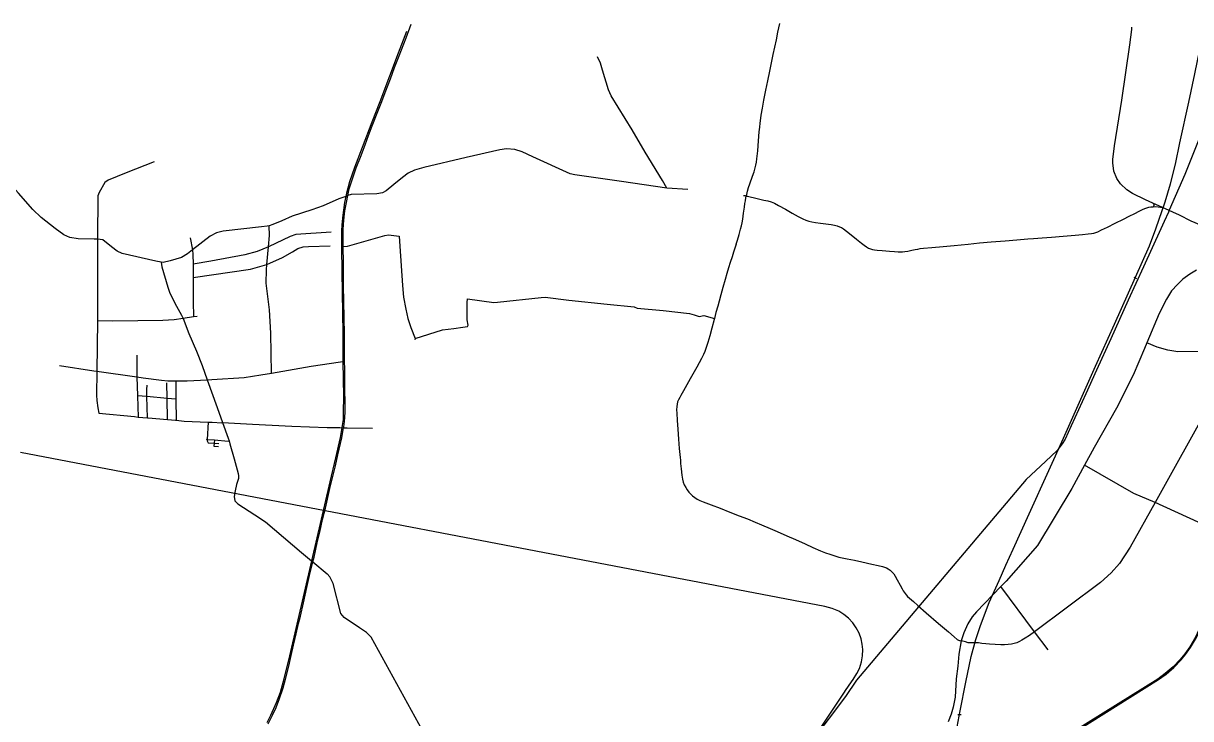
# Model space of a CAD drawing. Header units: millimetres. Extents: x 170 to 95391, y -643 to 69125.
# Drawn here: x 51544 to 67013, y 59331 to 68545 of the extents above; entities that cross this region are included whole.
import ezdxf

# ---------------------------------------------------------------- set-up
doc = ezdxf.new("R2010")
doc.units = ezdxf.units.MM
for name, color, linetype in [('railways', 4, 'Continuous'), ('roads_1', 1, 'Continuous'), ('roads_2', 2, 'Continuous'), ('roads_3', 3, 'Continuous')]:
    doc.layers.add(name, color=color, linetype=linetype)

msp = doc.modelspace()

# ---------------------------------------------------------------- linework, layer by layer
at = {"layer": 'railways'}
for points in [[(67631.11, 68497.48), (67622.86, 68411.53), (67604.93, 68224.98), (67578.44, 68135.6), (67381.12, 67660.74), (66936.79, 66541.86), (66727.1, 66067.67)], [(66553.18, 65819.93), (66676.2, 66178.97), (66744.98, 66420.26), (66810.01, 66679.85), (66870.81, 66959.95), (66987.27, 67502.31), (67067.23, 67877.5), (67134.61, 68198.34)], [(66727.1, 66067.67), (66717.04, 66044.93)], [(66661.6, 65919.56), (66616.3, 65823.38)], [(66717.04, 66044.93), (66661.6, 65919.56)], [(66616.3, 65823.38), (66386.19, 65319.48), (66184.45, 64877.85), (65953.17, 64363.35), (65766.2, 63949.94), (65624.43, 63636.79), (65427.39, 63209.16), (65348.93, 63036.23), (65308.64, 62971.34), (65244.11, 62884.85), (65088.71, 62737.41), (64833.93, 62502), (62583.48, 59840.19)], [(65753.4, 64001.36), (66004.01, 64559.61), (66469.38, 65598.5), (66553.18, 65819.93)], [(63959.71, 59432.24), (64032.92, 59812.27), (64106.11, 60152.07), (64164.73, 60380.5), (64226.21, 60566.91), (64344.83, 60868.7), (64473.94, 61161.12), (64562.57, 61365.13), (64660.87, 61575.81), (64874.5, 62045.57), (65134.25, 62620), (65326.18, 63047.34), (65753.4, 64001.36)], [(62519.9, 59817.57), (62539.08, 59847.68), (62590.78, 59931.1), (62622.21, 59995.22), (62651.49, 60083.81), (62664.02, 60162.79), (62669.43, 60244.88), (62659.66, 60317.54), (62645.21, 60389.67), (62617.77, 60463.39), (62581.49, 60533.37), (62533.96, 60600.35), (62476.75, 60663.39), (62418.21, 60710.59), (62349.22, 60754.99), (62261.59, 60790.67), (62166.54, 60815.57), (51508.06, 62856.47)], [(62583.48, 59840.19), (62437.18, 59622.4)], [(62439.91, 59702.94), (62519.9, 59817.57)], [(61991.98, 59032.06), (62424.07, 59680.12), (62439.91, 59702.94)], [(62437.18, 59622.4), (61991.98, 59032.06)], [(63665.78, 57889.91), (63711.51, 58122.8), (63837.66, 58798.63), (63959.71, 59432.24)]]:
    msp.add_lwpolyline(points, dxfattribs=at)
at = {"layer": 'roads_1'}
for points in [[(67743.09, 61675.13), (67628.6, 61558.03), (67570.8, 61486.37), (67488.79, 61366.77), (67417.89, 61236.13), (67367.77, 61127.51), (67160.41, 60595), (67077.97, 60412.68), (67000.64, 60280.19), (66934.76, 60188.31), (66873.68, 60114.79), (66779.08, 60015.67), (66676.53, 59927.69), (66577.32, 59854.43), (65293.54, 59053.21), (65252.01, 59027.29)], [(65258.29, 59017.77), (65672.5, 59276.25), (66588.59, 59848.04), (66687.8, 59921.3), (66790.36, 60009.28), (66884.96, 60108.4), (66946.03, 60181.92), (67011.91, 60273.8), (67089.24, 60406.29), (67171.68, 60588.61), (67379.04, 61121.12), (67429.16, 61229.73), (67500.06, 61360.38), (67582.07, 61479.98), (67639.87, 61551.64), (67752.3, 61666.63)]]:
    msp.add_lwpolyline(points, dxfattribs=at)
at = {"layer": 'roads_2'}
for points in [[(54789.84, 59263.85), (54847.69, 59383.8), (54892, 59478.85), (54933.34, 59585.66), (54984.76, 59737.29), (55016.45, 59855.39), (55059.81, 60025.44), (55090.65, 60168.04), (55121.97, 60306.03), (55157.46, 60453.17), (55190.32, 60591.17), (55215.21, 60689.41), (55256.01, 60865.09), (55300.66, 61070.3), (55337.77, 61228.14), (55380.1, 61406.83), (55395.54, 61472.01), (55439.56, 61662.43), (55470.88, 61801.43), (55509.6, 61969.44), (55546.12, 62118.6), (55606.58, 62380.79), (55638.93, 62521.82), (55679.13, 62682.67), (55712.54, 62826.75), (55764.49, 63050.73), (55788.38, 63185.53), (55790.76, 63198.94), (55797.43, 63268.24), (55808.42, 63389.77), (55806.61, 63527.75), (55804.71, 63679.73), (55805.79, 63819.45), (55802.84, 63968.38), (55799.97, 64063.82), (55798.76, 64103.54), (55801.48, 64255.48), (55800.04, 64400.82), (55793.94, 64674.19), (55790.57, 64834.32), (55788.46, 65091.83), (55784.99, 65372.3), (55782.96, 65587.08), (55782.17, 65669.57), (55783.27, 65812.32), (55790.36, 65935.14), (55805.17, 66060.45), (55829.25, 66192.31), (55844.48, 66265.45), (55862.76, 66353.16), (55905.3, 66486.41), (55956.12, 66631.82), (56018.35, 66795.5), (56073.22, 66936.3), (56118.53, 67057.5), (56167.38, 67187.41), (56241.08, 67378.52), (56292.81, 67509.13), (56346.14, 67648.91), (56407.31, 67809.53), (56464.31, 67961.5), (56523.88, 68113.97), (56617.94, 68354.86), (56684.88, 68535.3)], [(61005.96, 65671.29), (61030.62, 65747.89), (61049.03, 65817.82), (61060.1, 65860.05), (61069.12, 65903.33), (61077.65, 65949.15), (61087.96, 66028.1), (61098.27, 66107.56), (61105.28, 66156.46), (61111.68, 66191.07), (61120.17, 66231.79), (61124.02, 66257.26), (61129.73, 66278.63), (61141.33, 66323.41), (61154.48, 66371.24), (61169.69, 66419.57), (61206.28, 66520.24), (61226.71, 66579.03), (61241.93, 66632.65), (61250.36, 66665.22), (61258.34, 66705.44), (61264.79, 66748.22), (61275.82, 66857.23), (61287.01, 66987.66), (61296.06, 67105.86), (61302.14, 67168.02), (61308.2, 67224.55), (61316.33, 67287.2), (61321.22, 67326.42), (61336.77, 67421.64), (61358.03, 67529.04), (61383.56, 67660.37), (61410.08, 67784.56), (61435.58, 67910.79), (61457.39, 68023.29), (61482.26, 68134.24), (61502.43, 68230.94), (61522.58, 68327.13), (61543.81, 68429.44), (61567.18, 68545.48)], [(56619.58, 68435.87), (56512.87, 68148.18), (56396.84, 67847.31), (56267.16, 67504.72), (56163.65, 67235.33), (56031.95, 66898.86), (55932.58, 66636.56), (55865.53, 66445.4), (55825.43, 66294.79), (55817.4, 66252.5), (55801.71, 66169.8), (55775.83, 66003.8), (55765.81, 65873.11), (55761.92, 65793.85), (55760.33, 65589.02), (55760.09, 65557.29), (55764.21, 65269.43), (55768.01, 64964.49), (55772.05, 64718.95), (55775.93, 64424.18), (55775.92, 64132.25), (55777.04, 64063.05), (55780.77, 63831.34), (55784.14, 63603.88), (55783.28, 63385.88), (55779.72, 63296.92), (55768.86, 63217.44), (55763.76, 63185.59), (55742.79, 63054.7), (55680.47, 62788.71), (55604, 62471.32), (55363.46, 61420.78), (55070.18, 60165.18), (54987.63, 59822.19), (54944.96, 59679.17), (54894.03, 59541.29), (54821.13, 59370.95), (54771.42, 59276.93)], [(67973.27, 65717.77), (67931.82, 65737.33), (67826.96, 65767.61), (67580.57, 65815.35), (67157.4, 65864.38), (67020.92, 65922.59), (66865.48, 66001.21), (66639.88, 66104.4), (66513.58, 66162.17), (66414.72, 66207.39), (66243.37, 66291.67), (66165.76, 66338.42), (66081.87, 66418.34), (66033.08, 66490.71), (65993.89, 66585.19), (65980.32, 66696.11), (65982.25, 66742.32), (66005.72, 66921.38), (66100.54, 67526.56), (66208.92, 68261.1), (66232.92, 68463.24), (66232.29, 68496.1)], [(61085.07, 66265.7), (61104.17, 66262.12), (61124.02, 66257.26), (61138.26, 66253.59), (61266.14, 66225.13), (61356.16, 66203.07), (61410.38, 66191.46), (61454.37, 66178.2), (61496.24, 66161.28), (61552.4, 66132.84), (61643.23, 66081.71), (61732.01, 66030.6), (61813.66, 65985.66), (61872.36, 65954.14), (61914.24, 65934.97), (61954.62, 65921.94), (61993.5, 65913.5), (62040.61, 65906.34), (62107.13, 65896.38), (62180.33, 65887.19), (62249.41, 65878.54), (62294.45, 65871.59), (62329.75, 65863.18), (62359.89, 65850.73), (62384.4, 65838.83), (62410.91, 65821.31), (62451.7, 65791.96), (62511.81, 65743.09), (62583.14, 65686.51), (62651.91, 65630.45), (62684.03, 65607.79), (62717.68, 65583.58), (62745.74, 65568.09), (62771.81, 65558.22), (62797.37, 65550.39), (62822.96, 65545.11), (62859.81, 65540.26), (62924.85, 65535.2), (63023.17, 65527.88), (63088.73, 65523.34), (63135.32, 65518.94), (63163.5, 65517.72), (63194.75, 65517.5), (63224.02, 65520.15), (63263.99, 65527.72), (63315.82, 65538.58), (63363.03, 65548.45), (63396.37, 65554.33), (63427.2, 65559.51), (63472.84, 65564.29), (63583.03, 65574.95), (63735.3, 65589.18), (63880.91, 65602.44), (64063.96, 65621.05), (64216.22, 65634.77), (64367.47, 65648), (64555.62, 65663.53), (64709.48, 65678.06), (64853.02, 65688.8), (64931.39, 65693.06), (65044.68, 65701.46), (65169.82, 65711.61), (65321.52, 65725.05), (65480.46, 65739.26), (65577.86, 65747.78), (65655.29, 65755.41), (65698.92, 65759.49), (65731.69, 65764.58), (65755.31, 65772.06), (65783.09, 65782.38), (65832.4, 65806.72), (65909, 65844.95), (66012.39, 65896.04), (66121.36, 65949.34), (66197.97, 65989.1), (66272.46, 66026.54), (66332.13, 66054.48), (66376.87, 66077.63), (66406.16, 66090.18), (66432.81, 66100.4), (66456.95, 66107.89), (66484.14, 66112.81), (66515.41, 66115.65), (66545.64, 66115.96), (66581.49, 66113.68), (66614.24, 66108.36), (66639.88, 66104.4)], [(66513.58, 66162.17), (66519.76, 66153.85), (66524.33, 66147.19), (66526.85, 66141.57), (66528.16, 66133.92), (66526.21, 66125.8), (66522.05, 66120.71), (66515.41, 66115.65)], [(60989.8, 65619.51), (60972.93, 65568.04), (60955.1, 65511.56), (60935.7, 65451.54), (60909.01, 65374.24), (60888.54, 65306.58), (60864.94, 65231.79), (60842.83, 65151.39), (60812.34, 65044.54), (60786.53, 64947.84), (60765.94, 64864.38), (60747.02, 64798.74), (60722.33, 64715.29), (60700.84, 64633.15), (60697.03, 64618.59), (60665.99, 64507.15), (60639.11, 64404.86), (60612.84, 64315.81), (60589.71, 64236.44), (60575.05, 64194.22), (60556.32, 64154.57), (60528.78, 64103.28), (60468.01, 63990.51), (60380.78, 63834.6), (60292.49, 63674.61), (60258.23, 63615.19), (60241.61, 63584.72), (60226.04, 63556.79), (60214.55, 63528.83), (60206.66, 63499.81), (60201.82, 63469.25), (60200.46, 63423.87), (60203.22, 63381.01), (60209.17, 63283.57), (60217.04, 63167.24), (60224.77, 63033.06), (60234.64, 62911.11), (60247.08, 62790.14), (60250.42, 62755.45), (60254.22, 62714.1), (60262.39, 62640.09), (60269.99, 62558.44), (60278.81, 62502.28), (60289.3, 62465.99), (60301.85, 62430.19), (60321.08, 62394.86), (60342.36, 62361.04), (60364.22, 62333.14), (60387.58, 62307.68), (60411.49, 62283.53), (60441.56, 62260.36), (60473.19, 62239.22), (60507.92, 62222.65), (60552.9, 62204.47), (60658.7, 62164.43), (60776.26, 62119.21), (60907.61, 62066.74), (61030.27, 62019.44), (61141.19, 61977.33), (61242.9, 61936.3), (61326.17, 61898.47), (61438.59, 61850.74), (61535.17, 61809.24), (61659.83, 61752.76), (61777.88, 61702.94), (61904.07, 61645.43), (62006.27, 61600.84), (62108.97, 61556.24), (62172.87, 61530.28), (62230.61, 61508.45), (62299.65, 61486.54), (62348.76, 61472.42), (62394.3, 61462.41), (62459.83, 61449.69), (62559.12, 61429.1), (62656.36, 61408.01), (62786.36, 61379.55), (62871.31, 61361.1), (62928.12, 61348.46), (62955.23, 61340.1), (62981.29, 61329.21), (63005.81, 61316.28), (63032.88, 61296.51), (63057.27, 61273.08), (63078.11, 61248.45), (63095.85, 61219.26), (63124.22, 61171.11), (63163.69, 61098.91), (63190.51, 61049.25), (63203.68, 61026.2), (63216.35, 61006.22), (63229.09, 60987.05), (63243.26, 60969.81), (63260.56, 60951.33), (63288.07, 60927.17), (63338.5, 60881.41), (63398.12, 60830.5), (63507.66, 60734.35), (63671.22, 60593.44), (63803.2, 60479.79), (63878.95, 60414.71), (63920.69, 60379.88), (63935.58, 60371.78), (63949.92, 60366.55), (63971.13, 60362.22)], [(60989.8, 65619.51), (61005.96, 65671.29)], [(67091.21, 65275.36), (67000.15, 65220.99), (66911.17, 65155.62), (66838.46, 65086.46), (66760.51, 64999.48), (66693.67, 64890), (66594.54, 64697.93), (66434.18, 64312.98), (66402.88, 64237.84), (66252.91, 63884.51), (66030.59, 63443.65), (65733.92, 62922.45), (65607.04, 62691.53), (65437.08, 62382.23), (64982.93, 61626.68), (64567.55, 61151.51), (64499.06, 61080.72), (64172.8, 60747.99), (64117.48, 60680.73), (64058.19, 60587.49), (64007.22, 60466.54), (63971.13, 60362.22), (63942.21, 60184.19), (63926.55, 60027.08), (63905.79, 59856.24)], [(63905.79, 59856.24), (63889.97, 59615.88)], [(63889.97, 59615.88), (63865.15, 59482.89), (63837.32, 59387.9), (63797.88, 59290.43)]]:
    msp.add_lwpolyline(points, dxfattribs=at)
at = {"layer": 'roads_3'}
for points in [[(52528.43, 65683.45), (52484.01, 65683.81), (52268.87, 65691.66), (52158.32, 65706.82), (52078.66, 65742.15), (51964.56, 65824.65), (51781.28, 65970.93), (51667.4, 66079.94), (51481.61, 66294.56), (51344.54, 66449.66), (51139.19, 66651.18), (51044.79, 66761.05), (50881.55, 66971.41), (50802.41, 67067.9), (50741.42, 67127.55), (50637.44, 67193.65), (50487.63, 67291.74), (49528.66, 67795.19), (48662.7, 68262.24), (48524.08, 68347), (48332.86, 68511.74)], [(66232.29, 68496.1)], [(60071.54, 66363.21), (60015.22, 66460.85), (59782.69, 66837.82), (59610.44, 67133.78), (59335.02, 67585.14), (59297.05, 67665.97), (59217.99, 67923.39), (59191.54, 68019.28), (59154.11, 68101.2)], [(60351.47, 66344.06), (60071.54, 66363.21), (59471.01, 66450.41), (58850.52, 66536.13), (58790.75, 66552.58), (58294.41, 66777.02), (58152.38, 66842.11), (58055.56, 66873.18), (57948.59, 66881.71), (57857.01, 66870.81), (57410.91, 66768.23), (56852.56, 66635.63), (56725.85, 66601.27), (56644.57, 66560.51), (56568.16, 66503.7), (56454.85, 66408), (56352.73, 66326), (56301.26, 66301.18), (56226.44, 66285.98), (55888.46, 66276.2), (55844.48, 66265.45), (55817.4, 66252.5), (55724.46, 66218.89), (55518.85, 66125.86), (55366.19, 66074.11), (55104.7, 65991.68), (54967.79, 65929.34), (54850.57, 65877.42), (54802.79, 65864.02), (54774.43, 65856.07), (54701.65, 65846.88), (54191.46, 65789.11), (54103.9, 65770.29), (54020.22, 65726.25), (53787.26, 65544.92), (53718.68, 65491.56), (53638.27, 65443.25), (53489.49, 65396.31), (53396.77, 65374.65), (53372.06, 65379.3), (53300.2, 65392.84), (52852.48, 65494.31), (52788.53, 65525.52), (52711.47, 65584.21), (52598.15, 65677.8), (52528.43, 65683.45)], [(53279.01, 66708.97), (52904.46, 66563.25), (52665.83, 66468.56), (52624.73, 66437.33), (52548.22, 66305.01), (52530.56, 66260.68), (52529.61, 66202.35), (52527.41, 65749.02), (52528.43, 65683.45), (52527.44, 65334.87), (52527.38, 64941.57)], [(55622.36, 65778.97), (55156.71, 65745.94), (55077.95, 65722.11), (54791.33, 65582.85), (54644.15, 65522.67), (54479.23, 65476.31), (54030.37, 65393.08), (53794.3, 65355.85)], [(54831.24, 63911.24), (54822.33, 64439.84), (54803.85, 64746.7), (54759.95, 65100.19), (54765.03, 65278.56), (54771.18, 65349.63), (54791.33, 65582.85), (54804.19, 65731.59), (54802.79, 65864.02)], [(55760.33, 65589.02), (55782.96, 65587.08), (55839.65, 65591.65), (56333.01, 65733.51), (56381.35, 65744.53), (56521.85, 65724.74), (56532.27, 65592.02), (56568.36, 65071.78), (56581.07, 64914.62), (56611.76, 64757.33), (56641.08, 64635.87), (56680.23, 64515.12), (56734.28, 64369.4), (56732.97, 64351)], [(53756.54, 65704.4), (53787.26, 65544.92), (53790.4, 65482.96), (53794.3, 65355.85), (53794.66, 65178.94), (53795.29, 64860.95), (53797.35, 64654.42)], [(53794.66, 65178.94), (54552.06, 65288.06), (54771.18, 65349.63), (54977.11, 65441.25), (55108.37, 65515.59), (55180.42, 65560.49), (55251.71, 65582.38), (55322.3, 65587), (55609.76, 65597.43)], [(53372.06, 65379.3), (53380.48, 65320.47), (53459.56, 65051.06), (53479.2, 64982.99), (53549.19, 64838.97), (53640.68, 64678.49), (53661.07, 64634.36), (53738.74, 64436.68), (53837.33, 64200.58), (53912.25, 64011.07), (53981.46, 63822.46), (54111.79, 63453.18)], [(66261.15, 65180.77), (66295.38, 65165.25)], [(52527.38, 64941.57), (52525.86, 64600.65), (52515.85, 63936.77), (52514.89, 63616.35), (52517.4, 63547.29), (52528.9, 63448.81), (52544.3, 63379.03), (53016.19, 63333.08), (53064.45, 63328.3), (53187.25, 63316.13), (53197.2, 63315.14), (53453.62, 63293.99), (53561.14, 63285.12), (53568.94, 63284.54), (53637.95, 63279.33), (53672.65, 63273.01), (53991.68, 63260.5), (54045.54, 63258.39), (54174.03, 63251.33), (54181.44, 63255.59), (54578.27, 63232.81), (55099.65, 63208.18), (55571.54, 63188.24), (55737.38, 63188.4), (55763.76, 63185.59), (55788.38, 63185.53), (55835.43, 63186.2), (56172.84, 63181.7)], [(56734.28, 64369.4), (57100.05, 64485.15), (57247.08, 64503.03), (57366.9, 64519.38), (57430.57, 64526.38), (57439.39, 64545.88), (57424.3, 64615.62), (57423.17, 64846.94), (57428.72, 64892.37), (57778.77, 64843.69), (57829.13, 64849.64), (58405.55, 64912.63), (58459.34, 64914.52), (58773.63, 64876.51), (59279.78, 64821.54), (59638.44, 64789.01), (59678.93, 64768.81), (60022.55, 64737.66), (60370.5, 64701.52), (60434.76, 64683.64), (60497.72, 64658.3), (60560.34, 64671.52), (60700.84, 64633.15)], [(53847.73, 64658.54), (53797.35, 64654.42), (53661.07, 64634.36), (53542.84, 64616.97), (53392.33, 64608.39), (52730.33, 64600.24), (52525.86, 64600.65)], [(69448.07, 64195.9), (69121.23, 64196.91), (67901.21, 64196.59), (66841.61, 64193.4), (66712.19, 64212.52), (66569.4, 64254.38), (66434.18, 64312.98)], [(52021.01, 64010.59), (52478.13, 63942.09), (52515.85, 63936.77), (53049.22, 63861.42), (53133.06, 63849.58), (53372.48, 63814.83), (53459.28, 63809.82), (53562.96, 63808.65), (53715.45, 63806.92), (53981.46, 63822.46), (54041.26, 63825.95), (54470.48, 63852.82), (54690.47, 63887.39), (54831.24, 63911.24), (55358.3, 64000.57), (55745.22, 64061.51), (55777.04, 64063.05), (55799.97, 64063.82)], [(53049.71, 64148.67), (53048.72, 64024.22), (53049.22, 63861.42), (53056.29, 63608.83), (53064.45, 63328.3)], [(53187.25, 63316.13), (53181.25, 63597.89), (53180.68, 63693.75), (53185.9, 63751.21)], [(53453.62, 63293.99), (53448.76, 63574.47), (53447.16, 63779.56)], [(53562.96, 63808.65), (53565.75, 63564.23), (53568.94, 63284.54)], [(53565.75, 63564.23), (53448.76, 63574.47), (53181.25, 63597.89), (53056.29, 63608.83)], [(54111.79, 63453.18), (54181.44, 63255.59), (54258.83, 63046.28), (54269.46, 63011.08), (54280.41, 62974.81), (54336.58, 62772.57), (54388.49, 62581.59), (54396.04, 62547.83), (54393.6, 62512.85), (54370.38, 62432.22), (54348.89, 62349.42), (54338.3, 62273.02), (54347.84, 62217.85), (54386.81, 62175.38), (54611.72, 62033.66), (54750.92, 61940.26), (55230.39, 61532.35), (55363.46, 61420.78), (55380.1, 61406.83), (55569.99, 61248.78)], [(67264.97, 63496.98), (66540.96, 62193.37), (66212.91, 61602.77), (66069.98, 61387.47), (65958.42, 61261.73), (65820.19, 61136.18), (64945.39, 60479.65), (64875.73, 60433.58), (64821.55, 60396.69), (64776.5, 60368.85), (64745.76, 60352.89), (64707.77, 60337.2), (64675.32, 60326.52), (64637.54, 60318.08), (64593.31, 60311.85), (64544.59, 60308.82), (64495.76, 60309.94), (64346.89, 60318), (64299.37, 60320.71), (64246.46, 60327.92), (64200.37, 60334.05), (64173.04, 60335.21), (64132.76, 60333.96), (64096.36, 60334.19), (64063.99, 60337.29), (64027.16, 60347.02), (63971.13, 60362.22)], [(53991.68, 63260.5), (53979.73, 63032.31), (53978.66, 63011.95), (53993.85, 62986.96), (54072.9, 62980.22), (54132.92, 62975.1)], [(53965.36, 63032.87), (53979.73, 63032.31), (54076.6, 63023.97), (54258.64, 63008.32), (54269.46, 63011.08)], [(54076.6, 63023.97), (54072.9, 62980.22), (54069.11, 62942.62), (54129.14, 62935.69)], [(67666.43, 61274.8), (67652.65, 61362.63), (67620.44, 61452.61), (67582.43, 61532.52), (67537.79, 61604.23), (67433.81, 61690.6), (67346.16, 61768.71), (67225.46, 61869.37), (67111.07, 61933.38), (66540.96, 62193.37), (66261.18, 62316.58), (65607.04, 62691.53)], [(56620.9, 58052.45), (56660.31, 58239.07), (56713.46, 58492.63), (56735.22, 58596.45), (56766.03, 58743.47), (56786.73, 58840.84), (56834.36, 59064.89), (56835.45, 59086.55), (56837.7, 59131.44), (56835.61, 59139.89), (56823.07, 59190.63), (56783.08, 59261.27), (56298.87, 60144.54), (56151.08, 60410.1), (56093.14, 60473.36), (55996.56, 60535.05), (55795.02, 60671.63), (55753.03, 60725.4), (55647.74, 61122.82), (55606.95, 61209.39), (55569.99, 61248.78)], [(65125.16, 60243.17), (64945.39, 60479.65), (64499.06, 61080.72)], [(63929.14, 59385.35), (63973.24, 59384.08)]]:
    msp.add_lwpolyline(points, dxfattribs=at)

doc.saveas('drawing.dxf')
